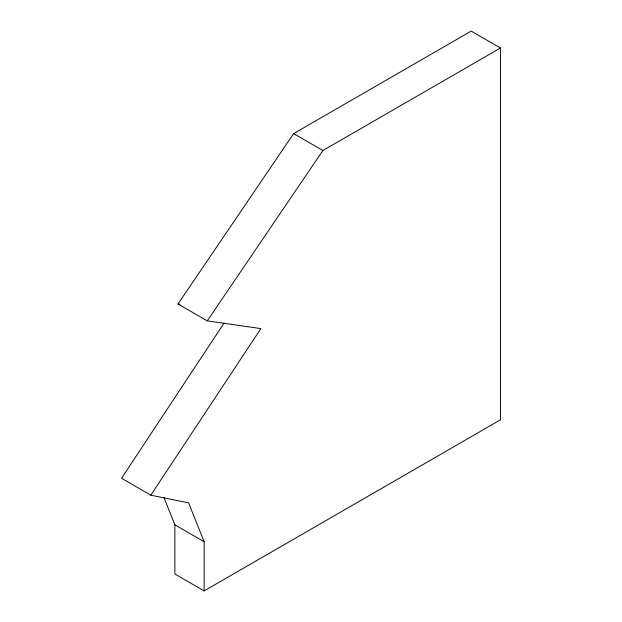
<?xml version="1.0" encoding="UTF-8"?>
<svg xmlns="http://www.w3.org/2000/svg" width="622" height="622" viewBox="0 0 622 622"><rect width="100%" height="100%" fill="white"/><g stroke="black" fill="none" stroke-linecap="round" stroke-linejoin="round"><path stroke-width="0.93" d="M224.122 323.02L121.539 478.264L150.812 495.166L188.629 502.895L204.14 541.731L204.14 590.9L174.868 573.997L174.868 524.828L163.936 497.468M150.812 495.166L260.875 328.603L207.25 320.866L177.978 303.971L293.631 133.613L471.188 31.1L500.461 48.003L500.461 419.819L204.14 590.9M207.25 320.866L322.904 150.508L500.461 48.003M177.978 303.971L179.898 304.244M293.631 133.613L322.904 150.508M174.868 524.828L204.14 541.731"/></g></svg>
